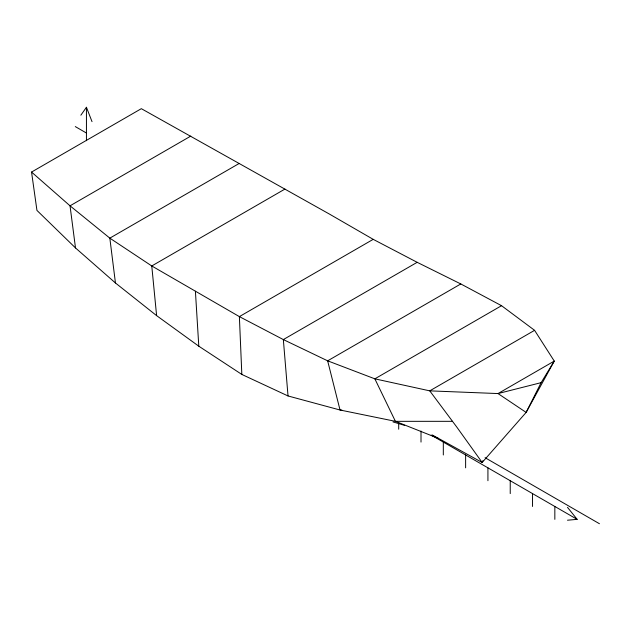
<?xml version="1.0" encoding="UTF-8"?>
<svg xmlns="http://www.w3.org/2000/svg" width="631" height="631" viewBox="0 0 631 631"><rect width="100%" height="100%" fill="white"/><g stroke="black" fill="none" stroke-linecap="round" stroke-linejoin="round"><path stroke-width="0.95" d="M482.881 460.654L482.163 462.484L432.274 434.964M541.122 382.654L498.009 393.563L554.263 361.082L541.122 382.654L526.136 412.406L482.163 462.484L456.757 427.029L429.75 390.857L374.853 378.837L327.647 360.829L283.343 339.581L239.378 316.612L151.771 265.959L109.833 238.139L70.033 205.816L31.55 172.058L141.336 108.674L329.232 213.964L373.205 239.346L417.17 262.315L460.804 283.95L501.542 305.696L534.583 330.328L554.263 361.082L526.136 412.406L498.009 393.563L429.75 390.857L534.583 330.328M80.863 115.205L86.439 107.27L92.016 121.641M190.791 136.091L70.033 205.816L75.499 247.936L115.449 282.98L156.606 315.626L198.797 346.19L241.831 374.435L288.028 395.96L340.03 410.008L395.416 421.334L438.198 438.308M238.928 163.603L109.833 238.139L115.449 282.98M284.928 189.079L151.771 265.959L156.606 315.626M373.205 239.346L239.378 316.612L241.831 374.435M417.17 262.315L283.343 339.581L288.028 395.96M460.804 283.95L327.647 360.829L340.03 410.008L341.931 410.134M501.542 305.696L374.853 378.837L395.416 421.334L452.506 421.327M567.49 520.212L577.144 519.352L567.49 507.34M392.979 421.902L404.384 425.302M75.286 126.586L86.439 133.023M485.065 457.696L599.45 523.73M431.218 435.098L577.144 519.352M75.499 247.936L36.945 210.407L31.55 172.058M195.405 291.23L198.797 346.19M554.838 506.472L554.838 519.352M532.532 493.6L532.532 506.472M510.234 480.719L510.234 493.6M487.929 467.839L487.929 480.719M465.623 454.967L465.623 467.839M443.317 442.086L443.317 454.967M421.011 431.052L421.011 442.086M398.705 422.77L398.705 429.206M86.439 107.27L86.439 140.689"/></g></svg>
